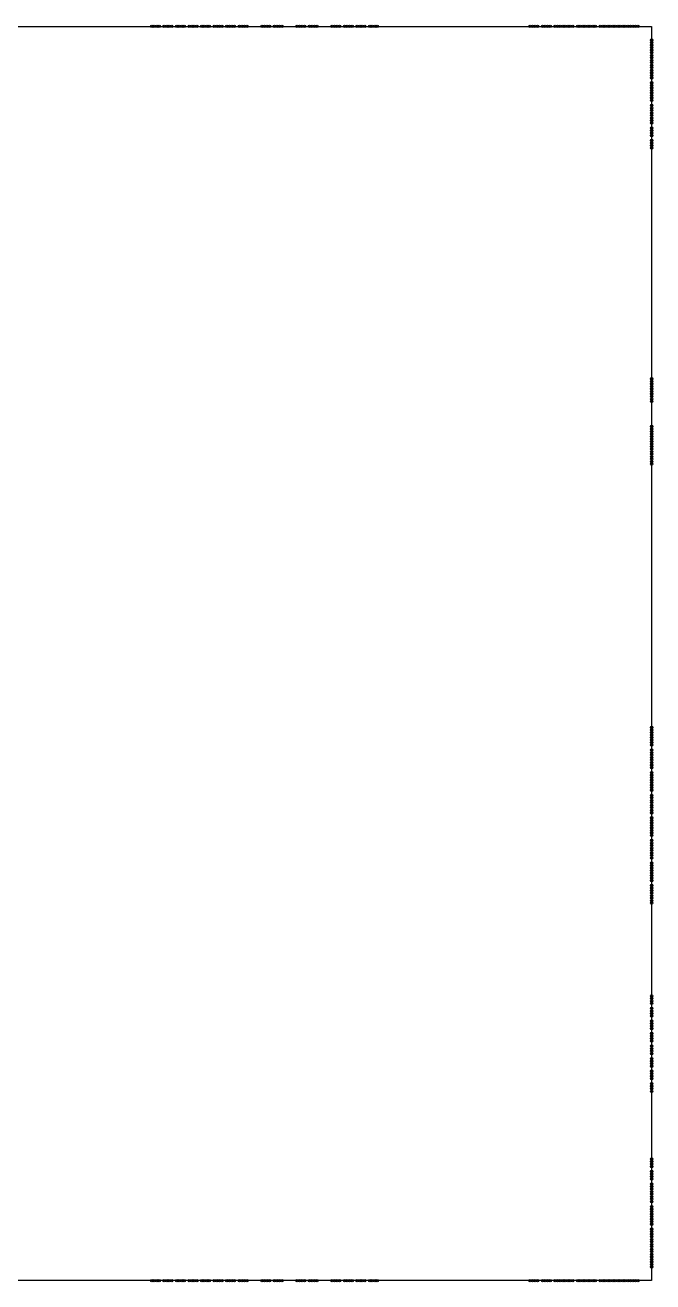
# Model space of a CAD drawing. Header units: metres. Extents: x -2 to 2002, y -2 to 2002.
# Drawn here: x 1000 to 2002, y -2 to 2002 of the extents above; entities that cross this region are included whole.
import ezdxf

# ---------------------------------------------------------------- set-up
doc = ezdxf.new("R2010")
doc.units = ezdxf.units.M

# ---------------------------------------------------------------- blocks, each defined once
blk = doc.blocks.new('EE1_BEG_00')
blk.add_circle((0, 0), 2)
blk = doc.blocks.new('EE1_BEG_01')
blk.add_circle((0, 0), 2)
blk = doc.blocks.new('EE1_BEG_02')
blk.add_circle((0, 0), 2)
blk = doc.blocks.new('EE1_BEG_03')
blk.add_circle((0, 0), 2)
blk = doc.blocks.new('EE1_BEG_04')
blk.add_circle((0, 0), 2)
blk = doc.blocks.new('EE1_BEG_05')
blk.add_circle((0, 0), 2)
blk = doc.blocks.new('EE1_BEG_06')
blk.add_circle((0, 0), 2)
blk = doc.blocks.new('EE1_BEG_07')
blk.add_circle((0, 0), 2)
blk = doc.blocks.new('EE1_BEG_08')
blk.add_circle((0, 0), 2)
blk = doc.blocks.new('EE1_BEG_09')
blk.add_circle((0, 0), 2)
blk = doc.blocks.new('EE1_BEG_10')
blk.add_circle((0, 0), 2)
blk = doc.blocks.new('EE1_BEG_11')
blk.add_circle((0, 0), 2)
blk = doc.blocks.new('EE1_BEG_12')
blk.add_circle((0, 0), 2)
blk = doc.blocks.new('EE1_BEG_13')
blk.add_circle((0, 0), 2)
blk = doc.blocks.new('EE1_BEG_14')
blk.add_circle((0, 0), 2)
blk = doc.blocks.new('EE1_BEG_15')
blk.add_circle((0, 0), 2)
blk = doc.blocks.new('EE2_BEG_00')
blk.add_circle((0, 0), 2)
blk = doc.blocks.new('EE2_BEG_01')
blk.add_circle((0, 0), 2)
blk = doc.blocks.new('EE2_BEG_02')
blk.add_circle((0, 0), 2)
blk = doc.blocks.new('EE2_BEG_03')
blk.add_circle((0, 0), 2)
blk = doc.blocks.new('EE2_BEG_04')
blk.add_circle((0, 0), 2)
blk = doc.blocks.new('EE2_BEG_05')
blk.add_circle((0, 0), 2)
blk = doc.blocks.new('EE2_BEG_06')
blk.add_circle((0, 0), 2)
blk = doc.blocks.new('EE2_BEG_07')
blk.add_circle((0, 0), 2)
blk = doc.blocks.new('EE4_BEG_00')
blk.add_circle((0, 0), 2)
blk = doc.blocks.new('EE4_BEG_01')
blk.add_circle((0, 0), 2)
blk = doc.blocks.new('EE4_BEG_02')
blk.add_circle((0, 0), 2)
blk = doc.blocks.new('EE4_BEG_03')
blk.add_circle((0, 0), 2)
blk = doc.blocks.new('EE4_BEG_04')
blk.add_circle((0, 0), 2)
blk = doc.blocks.new('EE4_BEG_05')
blk.add_circle((0, 0), 2)
blk = doc.blocks.new('EE4_BEG_06')
blk.add_circle((0, 0), 2)
blk = doc.blocks.new('EE4_BEG_07')
blk.add_circle((0, 0), 2)
blk = doc.blocks.new('EE6_BEG_00')
blk.add_circle((0, 0), 2)
blk = doc.blocks.new('EE6_BEG_01')
blk.add_circle((0, 0), 2)
blk = doc.blocks.new('EE6_BEG_02')
blk.add_circle((0, 0), 2)
blk = doc.blocks.new('EE6_BEG_03')
blk.add_circle((0, 0), 2)
blk = doc.blocks.new('EE12_BEG_04')
blk.add_circle((0, 0), 2)
blk = doc.blocks.new('EE12_BEG_05')
blk.add_circle((0, 0), 2)
blk = doc.blocks.new('EE12_BEG_06')
blk.add_circle((0, 0), 2)
blk = doc.blocks.new('EE12_BEG_07')
blk.add_circle((0, 0), 2)
blk = doc.blocks.new('WW1_END_00')
blk.add_circle((0, 0), 2)
blk = doc.blocks.new('WW1_END_01')
blk.add_circle((0, 0), 2)
blk = doc.blocks.new('WW1_END_02')
blk.add_circle((0, 0), 2)
blk = doc.blocks.new('WW1_END_03')
blk.add_circle((0, 0), 2)
blk = doc.blocks.new('WW1_END_04')
blk.add_circle((0, 0), 2)
blk = doc.blocks.new('WW1_END_05')
blk.add_circle((0, 0), 2)
blk = doc.blocks.new('WW1_END_06')
blk.add_circle((0, 0), 2)
blk = doc.blocks.new('WW1_END_07')
blk.add_circle((0, 0), 2)
blk = doc.blocks.new('WW1_END_08')
blk.add_circle((0, 0), 2)
blk = doc.blocks.new('WW1_END_09')
blk.add_circle((0, 0), 2)
blk = doc.blocks.new('WW1_END_10')
blk.add_circle((0, 0), 2)
blk = doc.blocks.new('WW1_END_11')
blk.add_circle((0, 0), 2)
blk = doc.blocks.new('WW1_END_12')
blk.add_circle((0, 0), 2)
blk = doc.blocks.new('WW1_END_13')
blk.add_circle((0, 0), 2)
blk = doc.blocks.new('WW1_END_14')
blk.add_circle((0, 0), 2)
blk = doc.blocks.new('WW1_END_15')
blk.add_circle((0, 0), 2)
blk = doc.blocks.new('WW2_END_00')
blk.add_circle((0, 0), 2)
blk = doc.blocks.new('WW2_END_01')
blk.add_circle((0, 0), 2)
blk = doc.blocks.new('WW2_END_02')
blk.add_circle((0, 0), 2)
blk = doc.blocks.new('WW2_END_03')
blk.add_circle((0, 0), 2)
blk = doc.blocks.new('WW2_END_04')
blk.add_circle((0, 0), 2)
blk = doc.blocks.new('WW2_END_05')
blk.add_circle((0, 0), 2)
blk = doc.blocks.new('WW2_END_06')
blk.add_circle((0, 0), 2)
blk = doc.blocks.new('WW2_END_07')
blk.add_circle((0, 0), 2)
blk = doc.blocks.new('WW4_END_00')
blk.add_circle((0, 0), 2)
blk = doc.blocks.new('WW4_END_01')
blk.add_circle((0, 0), 2)
blk = doc.blocks.new('WW4_END_02')
blk.add_circle((0, 0), 2)
blk = doc.blocks.new('WW4_END_03')
blk.add_circle((0, 0), 2)
blk = doc.blocks.new('WW4_END_04')
blk.add_circle((0, 0), 2)
blk = doc.blocks.new('WW4_END_05')
blk.add_circle((0, 0), 2)
blk = doc.blocks.new('WW4_END_06')
blk.add_circle((0, 0), 2)
blk = doc.blocks.new('WW4_END_07')
blk.add_circle((0, 0), 2)
blk = doc.blocks.new('WW6_END_00')
blk.add_circle((0, 0), 2)
blk = doc.blocks.new('WW6_END_01')
blk.add_circle((0, 0), 2)
blk = doc.blocks.new('WW6_END_02')
blk.add_circle((0, 0), 2)
blk = doc.blocks.new('WW6_END_03')
blk.add_circle((0, 0), 2)
blk = doc.blocks.new('WW12_END_04')
blk.add_circle((0, 0), 2)
blk = doc.blocks.new('WW12_END_05')
blk.add_circle((0, 0), 2)
blk = doc.blocks.new('WW12_END_06')
blk.add_circle((0, 0), 2)
blk = doc.blocks.new('WW12_END_07')
blk.add_circle((0, 0), 2)
blk = doc.blocks.new('SS1_BEG_00')
blk.add_circle((0, 0), 2)
blk = doc.blocks.new('SS1_BEG_01')
blk.add_circle((0, 0), 2)
blk = doc.blocks.new('SS1_BEG_02')
blk.add_circle((0, 0), 2)
blk = doc.blocks.new('SS1_BEG_03')
blk.add_circle((0, 0), 2)
blk = doc.blocks.new('SS1_BEG_04')
blk.add_circle((0, 0), 2)
blk = doc.blocks.new('SS1_BEG_05')
blk.add_circle((0, 0), 2)
blk = doc.blocks.new('SS1_BEG_06')
blk.add_circle((0, 0), 2)
blk = doc.blocks.new('SS1_BEG_07')
blk.add_circle((0, 0), 2)
blk = doc.blocks.new('SS1_BEG_08')
blk.add_circle((0, 0), 2)
blk = doc.blocks.new('SS1_BEG_09')
blk.add_circle((0, 0), 2)
blk = doc.blocks.new('SS1_BEG_10')
blk.add_circle((0, 0), 2)
blk = doc.blocks.new('SS1_BEG_11')
blk.add_circle((0, 0), 2)
blk = doc.blocks.new('SS1_BEG_12')
blk.add_circle((0, 0), 2)
blk = doc.blocks.new('SS1_BEG_13')
blk.add_circle((0, 0), 2)
blk = doc.blocks.new('SS1_BEG_14')
blk.add_circle((0, 0), 2)
blk = doc.blocks.new('SS1_BEG_15')
blk.add_circle((0, 0), 2)
blk = doc.blocks.new('SS2_BEG_00')
blk.add_circle((0, 0), 2)
blk = doc.blocks.new('SS2_BEG_01')
blk.add_circle((0, 0), 2)
blk = doc.blocks.new('SS2_BEG_02')
blk.add_circle((0, 0), 2)
blk = doc.blocks.new('SS2_BEG_03')
blk.add_circle((0, 0), 2)
blk = doc.blocks.new('SS2_BEG_04')
blk.add_circle((0, 0), 2)
blk = doc.blocks.new('SS2_BEG_05')
blk.add_circle((0, 0), 2)
blk = doc.blocks.new('SS2_BEG_06')
blk.add_circle((0, 0), 2)
blk = doc.blocks.new('SS2_BEG_07')
blk.add_circle((0, 0), 2)
blk = doc.blocks.new('SS4_BEG_00')
blk.add_circle((0, 0), 2)
blk = doc.blocks.new('SS4_BEG_01')
blk.add_circle((0, 0), 2)
blk = doc.blocks.new('SS4_BEG_02')
blk.add_circle((0, 0), 2)
blk = doc.blocks.new('SS4_BEG_03')
blk.add_circle((0, 0), 2)
blk = doc.blocks.new('SS4_BEG_04')
blk.add_circle((0, 0), 2)
blk = doc.blocks.new('SS4_BEG_05')
blk.add_circle((0, 0), 2)
blk = doc.blocks.new('SS4_BEG_06')
blk.add_circle((0, 0), 2)
blk = doc.blocks.new('SS4_BEG_07')
blk.add_circle((0, 0), 2)
blk = doc.blocks.new('SS6_BEG_00')
blk.add_circle((0, 0), 2)
blk = doc.blocks.new('SS6_BEG_01')
blk.add_circle((0, 0), 2)
blk = doc.blocks.new('SS6_BEG_02')
blk.add_circle((0, 0), 2)
blk = doc.blocks.new('SS6_BEG_03')
blk.add_circle((0, 0), 2)
blk = doc.blocks.new('SS12_BEG_04')
blk.add_circle((0, 0), 2)
blk = doc.blocks.new('SS12_BEG_05')
blk.add_circle((0, 0), 2)
blk = doc.blocks.new('SS12_BEG_06')
blk.add_circle((0, 0), 2)
blk = doc.blocks.new('SS12_BEG_07')
blk.add_circle((0, 0), 2)
blk = doc.blocks.new('SS1_END_00')
blk.add_circle((0, 0), 2)
blk = doc.blocks.new('SS1_END_01')
blk.add_circle((0, 0), 2)
blk = doc.blocks.new('SS1_END_02')
blk.add_circle((0, 0), 2)
blk = doc.blocks.new('SS1_END_03')
blk.add_circle((0, 0), 2)
blk = doc.blocks.new('SS1_END_04')
blk.add_circle((0, 0), 2)
blk = doc.blocks.new('SS1_END_05')
blk.add_circle((0, 0), 2)
blk = doc.blocks.new('SS1_END_06')
blk.add_circle((0, 0), 2)
blk = doc.blocks.new('SS1_END_07')
blk.add_circle((0, 0), 2)
blk = doc.blocks.new('SS1_END_08')
blk.add_circle((0, 0), 2)
blk = doc.blocks.new('SS1_END_09')
blk.add_circle((0, 0), 2)
blk = doc.blocks.new('SS1_END_10')
blk.add_circle((0, 0), 2)
blk = doc.blocks.new('SS1_END_11')
blk.add_circle((0, 0), 2)
blk = doc.blocks.new('SS1_END_12')
blk.add_circle((0, 0), 2)
blk = doc.blocks.new('SS1_END_13')
blk.add_circle((0, 0), 2)
blk = doc.blocks.new('SS1_END_14')
blk.add_circle((0, 0), 2)
blk = doc.blocks.new('SS1_END_15')
blk.add_circle((0, 0), 2)
blk = doc.blocks.new('SS2_END_00')
blk.add_circle((0, 0), 2)
blk = doc.blocks.new('SS2_END_01')
blk.add_circle((0, 0), 2)
blk = doc.blocks.new('SS2_END_02')
blk.add_circle((0, 0), 2)
blk = doc.blocks.new('SS2_END_03')
blk.add_circle((0, 0), 2)
blk = doc.blocks.new('SS2_END_04')
blk.add_circle((0, 0), 2)
blk = doc.blocks.new('SS2_END_05')
blk.add_circle((0, 0), 2)
blk = doc.blocks.new('SS2_END_06')
blk.add_circle((0, 0), 2)
blk = doc.blocks.new('SS2_END_07')
blk.add_circle((0, 0), 2)
blk = doc.blocks.new('SS4_END_00')
blk.add_circle((0, 0), 2)
blk = doc.blocks.new('SS4_END_01')
blk.add_circle((0, 0), 2)
blk = doc.blocks.new('SS4_END_02')
blk.add_circle((0, 0), 2)
blk = doc.blocks.new('SS4_END_03')
blk.add_circle((0, 0), 2)
blk = doc.blocks.new('SS4_END_04')
blk.add_circle((0, 0), 2)
blk = doc.blocks.new('SS4_END_05')
blk.add_circle((0, 0), 2)
blk = doc.blocks.new('SS4_END_06')
blk.add_circle((0, 0), 2)
blk = doc.blocks.new('SS4_END_07')
blk.add_circle((0, 0), 2)
blk = doc.blocks.new('SS6_END_00')
blk.add_circle((0, 0), 2)
blk = doc.blocks.new('SS6_END_01')
blk.add_circle((0, 0), 2)
blk = doc.blocks.new('SS6_END_02')
blk.add_circle((0, 0), 2)
blk = doc.blocks.new('SS6_END_03')
blk.add_circle((0, 0), 2)
blk = doc.blocks.new('SS12_END_04')
blk.add_circle((0, 0), 2)
blk = doc.blocks.new('SS12_END_05')
blk.add_circle((0, 0), 2)
blk = doc.blocks.new('SS12_END_06')
blk.add_circle((0, 0), 2)
blk = doc.blocks.new('SS12_END_07')
blk.add_circle((0, 0), 2)
blk = doc.blocks.new('PRE_INP_FIN_00')
blk.add_circle((0, 0), 2)
blk = doc.blocks.new('PRE_INP_FIN_01')
blk.add_circle((0, 0), 2)
blk = doc.blocks.new('PRE_INP_FIN_02')
blk.add_circle((0, 0), 2)
blk = doc.blocks.new('PRE_INP_FIN_03')
blk.add_circle((0, 0), 2)
blk = doc.blocks.new('POST_INP_FIN_12')
blk.add_circle((0, 0), 2)
blk = doc.blocks.new('POST_INP_FIN_13')
blk.add_circle((0, 0), 2)
blk = doc.blocks.new('POST_INP_FIN_14')
blk.add_circle((0, 0), 2)
blk = doc.blocks.new('POST_INP_FIN_15')
blk.add_circle((0, 0), 2)
blk = doc.blocks.new('PRE_INP_FIN_16')
blk.add_circle((0, 0), 2)
blk = doc.blocks.new('PRE_INP_FIN_17')
blk.add_circle((0, 0), 2)
blk = doc.blocks.new('PRE_INP_FIN_18')
blk.add_circle((0, 0), 2)
blk = doc.blocks.new('PRE_INP_FIN_19')
blk.add_circle((0, 0), 2)
blk = doc.blocks.new('POST_INP_FIN_28')
blk.add_circle((0, 0), 2)
blk = doc.blocks.new('POST_INP_FIN_29')
blk.add_circle((0, 0), 2)
blk = doc.blocks.new('POST_INP_FIN_30')
blk.add_circle((0, 0), 2)
blk = doc.blocks.new('POST_INP_FIN_31')
blk.add_circle((0, 0), 2)
blk = doc.blocks.new('PRE_INP_FIN_32')
blk.add_circle((0, 0), 2)
blk = doc.blocks.new('PRE_INP_FIN_33')
blk.add_circle((0, 0), 2)
blk = doc.blocks.new('PRE_INP_FIN_34')
blk.add_circle((0, 0), 2)
blk = doc.blocks.new('PRE_INP_FIN_35')
blk.add_circle((0, 0), 2)
blk = doc.blocks.new('POST_INP_FIN_44')
blk.add_circle((0, 0), 2)
blk = doc.blocks.new('POST_INP_FIN_45')
blk.add_circle((0, 0), 2)
blk = doc.blocks.new('POST_INP_FIN_46')
blk.add_circle((0, 0), 2)
blk = doc.blocks.new('POST_INP_FIN_47')
blk.add_circle((0, 0), 2)
blk = doc.blocks.new('PRE_INP_FIN_48')
blk.add_circle((0, 0), 2)
blk = doc.blocks.new('PRE_INP_FIN_49')
blk.add_circle((0, 0), 2)
blk = doc.blocks.new('PRE_INP_FIN_50')
blk.add_circle((0, 0), 2)
blk = doc.blocks.new('PRE_INP_FIN_51')
blk.add_circle((0, 0), 2)
blk = doc.blocks.new('POST_INP_FIN_60')
blk.add_circle((0, 0), 2)
blk = doc.blocks.new('POST_INP_FIN_61')
blk.add_circle((0, 0), 2)
blk = doc.blocks.new('POST_INP_FIN_62')
blk.add_circle((0, 0), 2)
blk = doc.blocks.new('POST_INP_FIN_63')
blk.add_circle((0, 0), 2)
blk = doc.blocks.new('PRE_SWH_LONG_00')
blk.add_circle((0, 0), 2)
blk = doc.blocks.new('PRE_SWH_LONG_01')
blk.add_circle((0, 0), 2)
blk = doc.blocks.new('PRE_SWH_LONG_02')
blk.add_circle((0, 0), 2)
blk = doc.blocks.new('PRE_SWH_LONG_03')
blk.add_circle((0, 0), 2)
blk = doc.blocks.new('POST_SWH_LONG_28')
blk.add_circle((0, 0), 2)
blk = doc.blocks.new('POST_SWH_LONG_29')
blk.add_circle((0, 0), 2)
blk = doc.blocks.new('POST_SWH_LONG_30')
blk.add_circle((0, 0), 2)
blk = doc.blocks.new('POST_SWH_LONG_31')
blk.add_circle((0, 0), 2)
blk = doc.blocks.new('PRE_SWH_MID_00')
blk.add_circle((0, 0), 2)
blk = doc.blocks.new('PRE_SWH_MID_01')
blk.add_circle((0, 0), 2)
blk = doc.blocks.new('PRE_SWH_MID_02')
blk.add_circle((0, 0), 2)
blk = doc.blocks.new('PRE_SWH_MID_03')
blk.add_circle((0, 0), 2)
blk = doc.blocks.new('POST_SWH_MID_28')
blk.add_circle((0, 0), 2)
blk = doc.blocks.new('POST_SWH_MID_29')
blk.add_circle((0, 0), 2)
blk = doc.blocks.new('POST_SWH_MID_30')
blk.add_circle((0, 0), 2)
blk = doc.blocks.new('POST_SWH_MID_31')
blk.add_circle((0, 0), 2)
blk = doc.blocks.new('PRE_SWH_SHORT_00')
blk.add_circle((0, 0), 2)
blk = doc.blocks.new('PRE_SWH_SHORT_01')
blk.add_circle((0, 0), 2)
blk = doc.blocks.new('PRE_SWH_SHORT_02')
blk.add_circle((0, 0), 2)
blk = doc.blocks.new('PRE_SWH_SHORT_03')
blk.add_circle((0, 0), 2)
blk = doc.blocks.new('POST_SWH_SHORT_28')
blk.add_circle((0, 0), 2)
blk = doc.blocks.new('POST_SWH_SHORT_29')
blk.add_circle((0, 0), 2)
blk = doc.blocks.new('POST_SWH_SHORT_30')
blk.add_circle((0, 0), 2)
blk = doc.blocks.new('POST_SWH_SHORT_31')
blk.add_circle((0, 0), 2)
blk = doc.blocks.new('PRE_SWH_SHORT_32')
blk.add_circle((0, 0), 2)
blk = doc.blocks.new('PRE_SWH_SHORT_33')
blk.add_circle((0, 0), 2)
blk = doc.blocks.new('PRE_SWH_SHORT_34')
blk.add_circle((0, 0), 2)
blk = doc.blocks.new('PRE_SWH_SHORT_35')
blk.add_circle((0, 0), 2)
blk = doc.blocks.new('POST_SWH_SHORT_60')
blk.add_circle((0, 0), 2)
blk = doc.blocks.new('POST_SWH_SHORT_61')
blk.add_circle((0, 0), 2)
blk = doc.blocks.new('POST_SWH_SHORT_62')
blk.add_circle((0, 0), 2)
blk = doc.blocks.new('POST_SWH_SHORT_63')
blk.add_circle((0, 0), 2)
blk = doc.blocks.new('POST_INP_FIN_00')
blk.add_circle((0, 0), 2)
blk = doc.blocks.new('POST_INP_FIN_01')
blk.add_circle((0, 0), 2)
blk = doc.blocks.new('POST_INP_FIN_02')
blk.add_circle((0, 0), 2)
blk = doc.blocks.new('POST_INP_FIN_03')
blk.add_circle((0, 0), 2)
blk = doc.blocks.new('PRE_INP_FIN_12')
blk.add_circle((0, 0), 2)
blk = doc.blocks.new('PRE_INP_FIN_13')
blk.add_circle((0, 0), 2)
blk = doc.blocks.new('PRE_INP_FIN_14')
blk.add_circle((0, 0), 2)
blk = doc.blocks.new('PRE_INP_FIN_15')
blk.add_circle((0, 0), 2)
blk = doc.blocks.new('POST_INP_FIN_16')
blk.add_circle((0, 0), 2)
blk = doc.blocks.new('POST_INP_FIN_17')
blk.add_circle((0, 0), 2)
blk = doc.blocks.new('POST_INP_FIN_18')
blk.add_circle((0, 0), 2)
blk = doc.blocks.new('POST_INP_FIN_19')
blk.add_circle((0, 0), 2)
blk = doc.blocks.new('PRE_INP_FIN_28')
blk.add_circle((0, 0), 2)
blk = doc.blocks.new('PRE_INP_FIN_29')
blk.add_circle((0, 0), 2)
blk = doc.blocks.new('PRE_INP_FIN_30')
blk.add_circle((0, 0), 2)
blk = doc.blocks.new('PRE_INP_FIN_31')
blk.add_circle((0, 0), 2)
blk = doc.blocks.new('POST_INP_FIN_32')
blk.add_circle((0, 0), 2)
blk = doc.blocks.new('POST_INP_FIN_33')
blk.add_circle((0, 0), 2)
blk = doc.blocks.new('POST_INP_FIN_34')
blk.add_circle((0, 0), 2)
blk = doc.blocks.new('POST_INP_FIN_35')
blk.add_circle((0, 0), 2)
blk = doc.blocks.new('PRE_INP_FIN_44')
blk.add_circle((0, 0), 2)
blk = doc.blocks.new('PRE_INP_FIN_45')
blk.add_circle((0, 0), 2)
blk = doc.blocks.new('PRE_INP_FIN_46')
blk.add_circle((0, 0), 2)
blk = doc.blocks.new('PRE_INP_FIN_47')
blk.add_circle((0, 0), 2)
blk = doc.blocks.new('POST_INP_FIN_48')
blk.add_circle((0, 0), 2)
blk = doc.blocks.new('POST_INP_FIN_49')
blk.add_circle((0, 0), 2)
blk = doc.blocks.new('POST_INP_FIN_50')
blk.add_circle((0, 0), 2)
blk = doc.blocks.new('POST_INP_FIN_51')
blk.add_circle((0, 0), 2)
blk = doc.blocks.new('PRE_INP_FIN_60')
blk.add_circle((0, 0), 2)
blk = doc.blocks.new('PRE_INP_FIN_61')
blk.add_circle((0, 0), 2)
blk = doc.blocks.new('PRE_INP_FIN_62')
blk.add_circle((0, 0), 2)
blk = doc.blocks.new('PRE_INP_FIN_63')
blk.add_circle((0, 0), 2)
blk = doc.blocks.new('POST_SWH_LONG_00')
blk.add_circle((0, 0), 2)
blk = doc.blocks.new('POST_SWH_LONG_01')
blk.add_circle((0, 0), 2)
blk = doc.blocks.new('POST_SWH_LONG_02')
blk.add_circle((0, 0), 2)
blk = doc.blocks.new('POST_SWH_LONG_03')
blk.add_circle((0, 0), 2)
blk = doc.blocks.new('PRE_SWH_LONG_28')
blk.add_circle((0, 0), 2)
blk = doc.blocks.new('PRE_SWH_LONG_29')
blk.add_circle((0, 0), 2)
blk = doc.blocks.new('PRE_SWH_LONG_30')
blk.add_circle((0, 0), 2)
blk = doc.blocks.new('PRE_SWH_LONG_31')
blk.add_circle((0, 0), 2)
blk = doc.blocks.new('POST_SWH_MID_00')
blk.add_circle((0, 0), 2)
blk = doc.blocks.new('POST_SWH_MID_01')
blk.add_circle((0, 0), 2)
blk = doc.blocks.new('POST_SWH_MID_02')
blk.add_circle((0, 0), 2)
blk = doc.blocks.new('POST_SWH_MID_03')
blk.add_circle((0, 0), 2)
blk = doc.blocks.new('PRE_SWH_MID_28')
blk.add_circle((0, 0), 2)
blk = doc.blocks.new('PRE_SWH_MID_29')
blk.add_circle((0, 0), 2)
blk = doc.blocks.new('PRE_SWH_MID_30')
blk.add_circle((0, 0), 2)
blk = doc.blocks.new('PRE_SWH_MID_31')
blk.add_circle((0, 0), 2)
blk = doc.blocks.new('POST_SWH_SHORT_00')
blk.add_circle((0, 0), 2)
blk = doc.blocks.new('POST_SWH_SHORT_01')
blk.add_circle((0, 0), 2)
blk = doc.blocks.new('POST_SWH_SHORT_02')
blk.add_circle((0, 0), 2)
blk = doc.blocks.new('POST_SWH_SHORT_03')
blk.add_circle((0, 0), 2)
blk = doc.blocks.new('PRE_SWH_SHORT_28')
blk.add_circle((0, 0), 2)
blk = doc.blocks.new('PRE_SWH_SHORT_29')
blk.add_circle((0, 0), 2)
blk = doc.blocks.new('PRE_SWH_SHORT_30')
blk.add_circle((0, 0), 2)
blk = doc.blocks.new('PRE_SWH_SHORT_31')
blk.add_circle((0, 0), 2)
blk = doc.blocks.new('POST_SWH_SHORT_32')
blk.add_circle((0, 0), 2)
blk = doc.blocks.new('POST_SWH_SHORT_33')
blk.add_circle((0, 0), 2)
blk = doc.blocks.new('POST_SWH_SHORT_34')
blk.add_circle((0, 0), 2)
blk = doc.blocks.new('POST_SWH_SHORT_35')
blk.add_circle((0, 0), 2)
blk = doc.blocks.new('PRE_SWH_SHORT_60')
blk.add_circle((0, 0), 2)
blk = doc.blocks.new('PRE_SWH_SHORT_61')
blk.add_circle((0, 0), 2)
blk = doc.blocks.new('PRE_SWH_SHORT_62')
blk.add_circle((0, 0), 2)
blk = doc.blocks.new('PRE_SWH_SHORT_63')
blk.add_circle((0, 0), 2)
blk = doc.blocks.new('OA_0')
blk.add_circle((0, 0), 2)
blk = doc.blocks.new('OA_1')
blk.add_circle((0, 0), 2)
blk = doc.blocks.new('OA_2')
blk.add_circle((0, 0), 2)
blk = doc.blocks.new('OA_3')
blk.add_circle((0, 0), 2)
blk = doc.blocks.new('OB_0')
blk.add_circle((0, 0), 2)
blk = doc.blocks.new('OB_1')
blk.add_circle((0, 0), 2)
blk = doc.blocks.new('OB_2')
blk.add_circle((0, 0), 2)
blk = doc.blocks.new('OB_3')
blk.add_circle((0, 0), 2)
blk = doc.blocks.new('OC_0')
blk.add_circle((0, 0), 2)
blk = doc.blocks.new('OC_1')
blk.add_circle((0, 0), 2)
blk = doc.blocks.new('OC_2')
blk.add_circle((0, 0), 2)
blk = doc.blocks.new('OC_3')
blk.add_circle((0, 0), 2)
blk = doc.blocks.new('OD_0')
blk.add_circle((0, 0), 2)
blk = doc.blocks.new('OD_1')
blk.add_circle((0, 0), 2)
blk = doc.blocks.new('OD_2')
blk.add_circle((0, 0), 2)
blk = doc.blocks.new('OD_3')
blk.add_circle((0, 0), 2)
blk = doc.blocks.new('OE_0')
blk.add_circle((0, 0), 2)
blk = doc.blocks.new('OE_1')
blk.add_circle((0, 0), 2)
blk = doc.blocks.new('OE_2')
blk.add_circle((0, 0), 2)
blk = doc.blocks.new('OE_3')
blk.add_circle((0, 0), 2)
blk = doc.blocks.new('OF_0')
blk.add_circle((0, 0), 2)
blk = doc.blocks.new('OF_1')
blk.add_circle((0, 0), 2)
blk = doc.blocks.new('OF_2')
blk.add_circle((0, 0), 2)
blk = doc.blocks.new('OF_3')
blk.add_circle((0, 0), 2)
blk = doc.blocks.new('OG_0')
blk.add_circle((0, 0), 2)
blk = doc.blocks.new('OG_1')
blk.add_circle((0, 0), 2)
blk = doc.blocks.new('OG_2')
blk.add_circle((0, 0), 2)
blk = doc.blocks.new('OG_3')
blk.add_circle((0, 0), 2)
blk = doc.blocks.new('OH_0')
blk.add_circle((0, 0), 2)
blk = doc.blocks.new('OH_1')
blk.add_circle((0, 0), 2)
blk = doc.blocks.new('OH_2')
blk.add_circle((0, 0), 2)
blk = doc.blocks.new('OH_3')
blk.add_circle((0, 0), 2)
blk = doc.blocks.new('FIN_A0')
blk.add_circle((0, 0), 2)
blk = doc.blocks.new('FIN_A1')
blk.add_circle((0, 0), 2)
blk = doc.blocks.new('FIN_A2')
blk.add_circle((0, 0), 2)
blk = doc.blocks.new('FIN_A3')
blk.add_circle((0, 0), 2)
blk = doc.blocks.new('FIN_A4')
blk.add_circle((0, 0), 2)
blk = doc.blocks.new('FIN_A5')
blk.add_circle((0, 0), 2)
blk = doc.blocks.new('FIN_A6')
blk.add_circle((0, 0), 2)
blk = doc.blocks.new('FIN_A7')
blk.add_circle((0, 0), 2)
blk = doc.blocks.new('FIN_B0')
blk.add_circle((0, 0), 2)
blk = doc.blocks.new('FIN_B1')
blk.add_circle((0, 0), 2)
blk = doc.blocks.new('FIN_B2')
blk.add_circle((0, 0), 2)
blk = doc.blocks.new('FIN_B3')
blk.add_circle((0, 0), 2)
blk = doc.blocks.new('FIN_B4')
blk.add_circle((0, 0), 2)
blk = doc.blocks.new('FIN_B5')
blk.add_circle((0, 0), 2)
blk = doc.blocks.new('FIN_B6')
blk.add_circle((0, 0), 2)
blk = doc.blocks.new('FIN_B7')
blk.add_circle((0, 0), 2)
blk = doc.blocks.new('FIN_C0')
blk.add_circle((0, 0), 2)
blk = doc.blocks.new('FIN_C1')
blk.add_circle((0, 0), 2)
blk = doc.blocks.new('FIN_C2')
blk.add_circle((0, 0), 2)
blk = doc.blocks.new('FIN_C3')
blk.add_circle((0, 0), 2)
blk = doc.blocks.new('FIN_C4')
blk.add_circle((0, 0), 2)
blk = doc.blocks.new('FIN_C5')
blk.add_circle((0, 0), 2)
blk = doc.blocks.new('FIN_C6')
blk.add_circle((0, 0), 2)
blk = doc.blocks.new('FIN_C7')
blk.add_circle((0, 0), 2)
blk = doc.blocks.new('FIN_D0')
blk.add_circle((0, 0), 2)
blk = doc.blocks.new('FIN_D1')
blk.add_circle((0, 0), 2)
blk = doc.blocks.new('FIN_D2')
blk.add_circle((0, 0), 2)
blk = doc.blocks.new('FIN_D3')
blk.add_circle((0, 0), 2)
blk = doc.blocks.new('FIN_D4')
blk.add_circle((0, 0), 2)
blk = doc.blocks.new('FIN_D5')
blk.add_circle((0, 0), 2)
blk = doc.blocks.new('FIN_D6')
blk.add_circle((0, 0), 2)
blk = doc.blocks.new('FIN_D7')
blk.add_circle((0, 0), 2)
blk = doc.blocks.new('FIN_E0')
blk.add_circle((0, 0), 2)
blk = doc.blocks.new('FIN_E1')
blk.add_circle((0, 0), 2)
blk = doc.blocks.new('FIN_E2')
blk.add_circle((0, 0), 2)
blk = doc.blocks.new('FIN_E3')
blk.add_circle((0, 0), 2)
blk = doc.blocks.new('FIN_E4')
blk.add_circle((0, 0), 2)
blk = doc.blocks.new('FIN_E5')
blk.add_circle((0, 0), 2)
blk = doc.blocks.new('FIN_E6')
blk.add_circle((0, 0), 2)
blk = doc.blocks.new('FIN_E7')
blk.add_circle((0, 0), 2)
blk = doc.blocks.new('FIN_F0')
blk.add_circle((0, 0), 2)
blk = doc.blocks.new('FIN_F1')
blk.add_circle((0, 0), 2)
blk = doc.blocks.new('FIN_F2')
blk.add_circle((0, 0), 2)
blk = doc.blocks.new('FIN_F3')
blk.add_circle((0, 0), 2)
blk = doc.blocks.new('FIN_F4')
blk.add_circle((0, 0), 2)
blk = doc.blocks.new('FIN_F5')
blk.add_circle((0, 0), 2)
blk = doc.blocks.new('FIN_F6')
blk.add_circle((0, 0), 2)
blk = doc.blocks.new('FIN_F7')
blk.add_circle((0, 0), 2)
blk = doc.blocks.new('FIN_G0')
blk.add_circle((0, 0), 2)
blk = doc.blocks.new('FIN_G1')
blk.add_circle((0, 0), 2)
blk = doc.blocks.new('FIN_G2')
blk.add_circle((0, 0), 2)
blk = doc.blocks.new('FIN_G3')
blk.add_circle((0, 0), 2)
blk = doc.blocks.new('FIN_G4')
blk.add_circle((0, 0), 2)
blk = doc.blocks.new('FIN_G5')
blk.add_circle((0, 0), 2)
blk = doc.blocks.new('FIN_G6')
blk.add_circle((0, 0), 2)
blk = doc.blocks.new('FIN_G7')
blk.add_circle((0, 0), 2)
blk = doc.blocks.new('FIN_H0')
blk.add_circle((0, 0), 2)
blk = doc.blocks.new('FIN_H1')
blk.add_circle((0, 0), 2)
blk = doc.blocks.new('FIN_H2')
blk.add_circle((0, 0), 2)
blk = doc.blocks.new('FIN_H3')
blk.add_circle((0, 0), 2)
blk = doc.blocks.new('FIN_H4')
blk.add_circle((0, 0), 2)
blk = doc.blocks.new('FIN_H5')
blk.add_circle((0, 0), 2)
blk = doc.blocks.new('FIN_H6')
blk.add_circle((0, 0), 2)
blk = doc.blocks.new('FIN_H7')
blk.add_circle((0, 0), 2)
blk = doc.blocks.new('FDBK_0')
blk.add_circle((0, 0), 2)
blk = doc.blocks.new('FDBK_1')
blk.add_circle((0, 0), 2)
blk = doc.blocks.new('FDBK_2')
blk.add_circle((0, 0), 2)
blk = doc.blocks.new('FDBK_3')
blk.add_circle((0, 0), 2)
blk = doc.blocks.new('FDBK_4')
blk.add_circle((0, 0), 2)
blk = doc.blocks.new('FDBK_5')
blk.add_circle((0, 0), 2)
blk = doc.blocks.new('FDBK_6')
blk.add_circle((0, 0), 2)
blk = doc.blocks.new('FDBK_7')
blk.add_circle((0, 0), 2)
blk = doc.blocks.new('FDBK_8')
blk.add_circle((0, 0), 2)
blk = doc.blocks.new('FDBK_9')
blk.add_circle((0, 0), 2)
blk = doc.blocks.new('FDBK_10')
blk.add_circle((0, 0), 2)
blk = doc.blocks.new('FDBK_11')
blk.add_circle((0, 0), 2)
blk = doc.blocks.new('FDBK_12')
blk.add_circle((0, 0), 2)
blk = doc.blocks.new('FDBK_13')
blk.add_circle((0, 0), 2)
blk = doc.blocks.new('FDBK_14')
blk.add_circle((0, 0), 2)
blk = doc.blocks.new('FDBK_15')
blk.add_circle((0, 0), 2)
blk = doc.blocks.new('CTRL_0')
blk.add_circle((0, 0), 2)
blk = doc.blocks.new('CTRL_1')
blk.add_circle((0, 0), 2)
blk = doc.blocks.new('CTRL_2')
blk.add_circle((0, 0), 2)
blk = doc.blocks.new('CTRL_3')
blk.add_circle((0, 0), 2)
blk = doc.blocks.new('CTRL_4')
blk.add_circle((0, 0), 2)
blk = doc.blocks.new('CTRL_5')
blk.add_circle((0, 0), 2)
blk = doc.blocks.new('CTRL_6')
blk.add_circle((0, 0), 2)
blk = doc.blocks.new('CTRL_7')
blk.add_circle((0, 0), 2)
blk = doc.blocks.new('CTRL_8')
blk.add_circle((0, 0), 2)
blk = doc.blocks.new('CTRL_9')
blk.add_circle((0, 0), 2)

msp = doc.modelspace()

# ---------------------------------------------------------------- linework, layer by layer
for p, q in [((0, 2000), (2000, 2000)), ((2000, 2000), (2000, 0)), ((2000, 0), (0, 0))]:
    msp.add_line(p, q)

# ---------------------------------------------------------------- block references
for name, p in [('PRE_INP_FIN_00', (1202, 2000)), ('PRE_INP_FIN_01', (1206, 2000)), ('PRE_INP_FIN_02', (1210, 2000)), ('PRE_INP_FIN_03', (1214, 2000)), ('POST_INP_FIN_12', (1222, 2000)), ('POST_INP_FIN_13', (1226, 2000)), ('POST_INP_FIN_14', (1230, 2000)), ('POST_INP_FIN_15', (1234, 2000)), ('PRE_INP_FIN_16', (1242, 2000)), ('PRE_INP_FIN_17', (1246, 2000)), ('PRE_INP_FIN_18', (1250, 2000)), ('PRE_INP_FIN_19', (1254, 2000)), ('POST_INP_FIN_28', (1262, 2000)), ('POST_INP_FIN_29', (1266, 2000)), ('POST_INP_FIN_30', (1270, 2000)), ('POST_INP_FIN_31', (1274, 2000)), ('PRE_INP_FIN_32', (1282, 2000)), ('PRE_INP_FIN_33', (1286, 2000)), ('PRE_INP_FIN_34', (1290, 2000)), ('PRE_INP_FIN_35', (1294, 2000)), ('POST_INP_FIN_44', (1302, 2000)), ('POST_INP_FIN_45', (1306, 2000)), ('POST_INP_FIN_46', (1310, 2000)), ('POST_INP_FIN_47', (1314, 2000)), ('PRE_INP_FIN_48', (1322, 2000)), ('PRE_INP_FIN_49', (1326, 2000)), ('PRE_INP_FIN_50', (1330, 2000)), ('PRE_INP_FIN_51', (1334, 2000)), ('POST_INP_FIN_60', (1342, 2000)), ('POST_INP_FIN_61', (1346, 2000)), ('POST_INP_FIN_62', (1350, 2000)), ('POST_INP_FIN_63', (1354, 2000)), ('PRE_SWH_LONG_00', (1378, 2000)), ('PRE_SWH_LONG_01', (1382, 2000)), ('PRE_SWH_LONG_02', (1386, 2000)), ('PRE_SWH_LONG_03', (1390, 2000)), ('POST_SWH_LONG_28', (1398, 2000)), ('POST_SWH_LONG_29', (1402, 2000)), ('POST_SWH_LONG_30', (1406, 2000)), ('POST_SWH_LONG_31', (1410, 2000)), ('PRE_SWH_MID_00', (1434, 2000)), ('PRE_SWH_MID_01', (1438, 2000)), ('PRE_SWH_MID_02', (1442, 2000)), ('PRE_SWH_MID_03', (1446, 2000)), ('POST_SWH_MID_28', (1454, 2000)), ('POST_SWH_MID_29', (1458, 2000)), ('POST_SWH_MID_30', (1462, 2000)), ('POST_SWH_MID_31', (1466, 2000)), ('PRE_SWH_SHORT_00', (1490, 2000)), ('PRE_SWH_SHORT_01', (1494, 2000)), ('PRE_SWH_SHORT_02', (1498, 2000)), ('PRE_SWH_SHORT_03', (1502, 2000)), ('POST_SWH_SHORT_28', (1510, 2000)), ('POST_SWH_SHORT_29', (1514, 2000)), ('POST_SWH_SHORT_30', (1518, 2000)), ('POST_SWH_SHORT_31', (1522, 2000)), ('PRE_SWH_SHORT_32', (1530, 2000)), ('PRE_SWH_SHORT_33', (1534, 2000)), ('PRE_SWH_SHORT_34', (1538, 2000)), ('PRE_SWH_SHORT_35', (1542, 2000)), ('POST_SWH_SHORT_60', (1550, 2000)), ('POST_SWH_SHORT_61', (1554, 2000)), ('POST_SWH_SHORT_62', (1558, 2000)), ('POST_SWH_SHORT_63', (1562, 2000)), ('WW12_END_07', (1806, 2000)), ('WW12_END_06', (1810, 2000)), ('WW12_END_05', (1814, 2000)), ('WW12_END_04', (1818, 2000)), ('WW6_END_03', (1826, 2000)), ('WW6_END_02', (1830, 2000)), ('WW6_END_01', (1834, 2000)), ('WW6_END_00', (1838, 2000)), ('WW4_END_07', (1846, 2000)), ('WW4_END_06', (1850, 2000)), ('WW4_END_05', (1854, 2000)), ('WW4_END_04', (1858, 2000)), ('WW4_END_03', (1862, 2000)), ('WW4_END_02', (1866, 2000)), ('WW4_END_01', (1870, 2000)), ('WW4_END_00', (1874, 2000)), ('WW2_END_07', (1882, 2000)), ('WW2_END_06', (1886, 2000)), ('WW2_END_05', (1890, 2000)), ('WW2_END_04', (1894, 2000)), ('WW2_END_03', (1898, 2000)), ('WW2_END_02', (1902, 2000)), ('WW2_END_01', (1906, 2000)), ('WW2_END_00', (1910, 2000)), ('WW1_END_15', (1918, 2000)), ('WW1_END_14', (1922, 2000)), ('WW1_END_13', (1926, 2000)), ('WW1_END_12', (1930, 2000)), ('WW1_END_11', (1934, 2000)), ('WW1_END_10', (1938, 2000)), ('WW1_END_09', (1942, 2000)), ('WW1_END_08', (1946, 2000)), ('WW1_END_07', (1950, 2000)), ('WW1_END_06', (1954, 2000)), ('WW1_END_05', (1958, 2000)), ('WW1_END_04', (1962, 2000)), ('WW1_END_03', (1966, 2000)), ('WW1_END_02', (1970, 2000)), ('WW1_END_01', (1974, 2000)), ('WW1_END_00', (1978, 2000)), ('SS1_END_00', (2000, 1978)), ('SS1_END_01', (2000, 1974)), ('SS1_END_02', (2000, 1970)), ('SS1_END_03', (2000, 1966)), ('SS1_END_04', (2000, 1962)), ('SS1_END_05', (2000, 1958)), ('SS1_END_06', (2000, 1954)), ('SS1_END_07', (2000, 1950)), ('SS1_END_08', (2000, 1946)), ('SS1_END_09', (2000, 1942)), ('SS1_END_10', (2000, 1938)), ('SS1_END_11', (2000, 1934)), ('SS1_END_12', (2000, 1930)), ('SS1_END_13', (2000, 1926)), ('SS1_END_14', (2000, 1922)), ('SS1_END_15', (2000, 1918)), ('SS2_END_00', (2000, 1910)), ('SS2_END_01', (2000, 1906)), ('SS2_END_02', (2000, 1902)), ('SS2_END_03', (2000, 1898)), ('SS2_END_04', (2000, 1894)), ('SS2_END_05', (2000, 1890)), ('SS2_END_06', (2000, 1886)), ('SS2_END_07', (2000, 1882)), ('SS4_END_00', (2000, 1874)), ('SS4_END_01', (2000, 1870)), ('SS4_END_02', (2000, 1866)), ('SS4_END_03', (2000, 1862)), ('SS4_END_04', (2000, 1858)), ('SS4_END_05', (2000, 1854)), ('SS4_END_06', (2000, 1850)), ('SS4_END_07', (2000, 1846)), ('SS6_END_00', (2000, 1838)), ('SS6_END_01', (2000, 1834)), ('SS6_END_02', (2000, 1830)), ('SS6_END_03', (2000, 1826)), ('SS12_END_04', (2000, 1818)), ('SS12_END_05', (2000, 1814)), ('SS12_END_06', (2000, 1810)), ('SS12_END_07', (2000, 1806)), ('CTRL_9', (2000, 1438)), ('CTRL_8', (2000, 1434)), ('CTRL_7', (2000, 1430)), ('CTRL_6', (2000, 1426)), ('CTRL_5', (2000, 1422)), ('CTRL_4', (2000, 1418)), ('CTRL_3', (2000, 1414)), ('CTRL_2', (2000, 1410)), ('CTRL_1', (2000, 1406)), ('CTRL_0', (2000, 1402)), ('FDBK_15', (2000, 1362)), ('FDBK_14', (2000, 1358)), ('FDBK_13', (2000, 1354)), ('FDBK_12', (2000, 1350)), ('FDBK_11', (2000, 1346)), ('FDBK_10', (2000, 1342)), ('FDBK_9', (2000, 1338)), ('FDBK_8', (2000, 1334)), ('FDBK_7', (2000, 1330)), ('FDBK_6', (2000, 1326)), ('FDBK_5', (2000, 1322)), ('FDBK_4', (2000, 1318)), ('FDBK_3', (2000, 1314)), ('FDBK_2', (2000, 1310)), ('FDBK_1', (2000, 1306)), ('FDBK_0', (2000, 1302)), ('FIN_H7', (2000, 882)), ('FIN_H6', (2000, 878)), ('FIN_H5', (2000, 874)), ('FIN_H4', (2000, 870)), ('FIN_H3', (2000, 866)), ('FIN_H2', (2000, 862)), ('FIN_H1', (2000, 858)), ('FIN_H0', (2000, 854)), ('FIN_G7', (2000, 846)), ('FIN_G6', (2000, 842)), ('FIN_G5', (2000, 838)), ('FIN_G4', (2000, 834)), ('FIN_G3', (2000, 830)), ('FIN_G2', (2000, 826)), ('FIN_G1', (2000, 822)), ('FIN_G0', (2000, 818)), ('FIN_F7', (2000, 810)), ('FIN_F6', (2000, 806)), ('FIN_F5', (2000, 802)), ('FIN_F4', (2000, 798)), ('FIN_F3', (2000, 794)), ('FIN_F2', (2000, 790)), ('FIN_F1', (2000, 786)), ('FIN_F0', (2000, 782)), ('FIN_E7', (2000, 774)), ('FIN_E6', (2000, 770)), ('FIN_E5', (2000, 766)), ('FIN_E4', (2000, 762)), ('FIN_E3', (2000, 758)), ('FIN_E2', (2000, 754)), ('FIN_E1', (2000, 750)), ('FIN_E0', (2000, 746)), ('FIN_D7', (2000, 738)), ('FIN_D6', (2000, 734)), ('FIN_D5', (2000, 730)), ('FIN_D4', (2000, 726)), ('FIN_D3', (2000, 722)), ('FIN_D2', (2000, 718)), ('FIN_D1', (2000, 714)), ('FIN_D0', (2000, 710)), ('FIN_C7', (2000, 702)), ('FIN_C6', (2000, 698)), ('FIN_C5', (2000, 694)), ('FIN_C4', (2000, 690)), ('FIN_C3', (2000, 686)), ('FIN_C2', (2000, 682)), ('FIN_C1', (2000, 678)), ('FIN_C0', (2000, 674)), ('FIN_B7', (2000, 666)), ('FIN_B6', (2000, 662)), ('FIN_B5', (2000, 658)), ('FIN_B4', (2000, 654)), ('FIN_B3', (2000, 650)), ('FIN_B2', (2000, 646)), ('FIN_B1', (2000, 642)), ('FIN_B0', (2000, 638)), ('FIN_A7', (2000, 630)), ('FIN_A6', (2000, 626)), ('FIN_A5', (2000, 622)), ('FIN_A4', (2000, 618)), ('FIN_A3', (2000, 614)), ('FIN_A2', (2000, 610)), ('FIN_A1', (2000, 606)), ('FIN_A0', (2000, 602)), ('OH_3', (2000, 454)), ('OH_2', (2000, 450)), ('OH_1', (2000, 446)), ('OH_0', (2000, 442)), ('OG_3', (2000, 434)), ('OG_2', (2000, 430)), ('OG_1', (2000, 426)), ('OG_0', (2000, 422)), ('OF_3', (2000, 414)), ('OF_2', (2000, 410)), ('OF_1', (2000, 406)), ('OF_0', (2000, 402)), ('OE_3', (2000, 394)), ('OE_2', (2000, 390)), ('OE_1', (2000, 386)), ('OE_0', (2000, 382)), ('OD_3', (2000, 374)), ('OD_2', (2000, 370)), ('OD_1', (2000, 366)), ('OD_0', (2000, 362)), ('OC_3', (2000, 354)), ('OC_2', (2000, 350)), ('OC_1', (2000, 346)), ('OC_0', (2000, 342)), ('OB_3', (2000, 334)), ('OB_2', (2000, 330)), ('OB_1', (2000, 326)), ('OB_0', (2000, 322)), ('OA_3', (2000, 314)), ('OA_2', (2000, 310)), ('OA_1', (2000, 306)), ('OA_0', (2000, 302)), ('SS12_BEG_07', (2000, 194)), ('SS12_BEG_06', (2000, 190)), ('SS12_BEG_05', (2000, 186)), ('SS12_BEG_04', (2000, 182)), ('SS6_BEG_03', (2000, 174)), ('SS6_BEG_02', (2000, 170)), ('SS6_BEG_01', (2000, 166)), ('SS6_BEG_00', (2000, 162)), ('SS4_BEG_07', (2000, 154)), ('SS4_BEG_06', (2000, 150)), ('SS4_BEG_05', (2000, 146)), ('SS4_BEG_04', (2000, 142)), ('SS4_BEG_03', (2000, 138)), ('SS4_BEG_02', (2000, 134)), ('SS4_BEG_01', (2000, 130)), ('SS4_BEG_00', (2000, 126)), ('SS2_BEG_07', (2000, 118)), ('SS2_BEG_06', (2000, 114)), ('SS2_BEG_05', (2000, 110)), ('SS2_BEG_04', (2000, 106)), ('SS2_BEG_03', (2000, 102)), ('SS2_BEG_02', (2000, 98)), ('SS2_BEG_01', (2000, 94)), ('SS2_BEG_00', (2000, 90)), ('SS1_BEG_15', (2000, 82)), ('SS1_BEG_14', (2000, 78)), ('SS1_BEG_13', (2000, 74)), ('SS1_BEG_12', (2000, 70)), ('SS1_BEG_11', (2000, 66)), ('SS1_BEG_10', (2000, 62)), ('SS1_BEG_09', (2000, 58)), ('SS1_BEG_08', (2000, 54)), ('SS1_BEG_07', (2000, 50)), ('SS1_BEG_06', (2000, 46)), ('SS1_BEG_05', (2000, 42)), ('SS1_BEG_04', (2000, 38)), ('SS1_BEG_03', (2000, 34)), ('SS1_BEG_02', (2000, 30)), ('SS1_BEG_01', (2000, 26)), ('SS1_BEG_00', (2000, 22)), ('POST_INP_FIN_00', (1202, 0)), ('POST_INP_FIN_01', (1206, 0)), ('POST_INP_FIN_02', (1210, 0)), ('POST_INP_FIN_03', (1214, 0)), ('PRE_INP_FIN_12', (1222, 0)), ('PRE_INP_FIN_13', (1226, 0)), ('PRE_INP_FIN_14', (1230, 0)), ('PRE_INP_FIN_15', (1234, 0)), ('POST_INP_FIN_16', (1242, 0)), ('POST_INP_FIN_17', (1246, 0)), ('POST_INP_FIN_18', (1250, 0)), ('POST_INP_FIN_19', (1254, 0)), ('PRE_INP_FIN_28', (1262, 0)), ('PRE_INP_FIN_29', (1266, 0)), ('PRE_INP_FIN_30', (1270, 0)), ('PRE_INP_FIN_31', (1274, 0)), ('POST_INP_FIN_32', (1282, 0)), ('POST_INP_FIN_33', (1286, 0)), ('POST_INP_FIN_34', (1290, 0)), ('POST_INP_FIN_35', (1294, 0)), ('PRE_INP_FIN_44', (1302, 0)), ('PRE_INP_FIN_45', (1306, 0)), ('PRE_INP_FIN_46', (1310, 0)), ('PRE_INP_FIN_47', (1314, 0)), ('POST_INP_FIN_48', (1322, 0)), ('POST_INP_FIN_49', (1326, 0)), ('POST_INP_FIN_50', (1330, 0)), ('POST_INP_FIN_51', (1334, 0)), ('PRE_INP_FIN_60', (1342, 0)), ('PRE_INP_FIN_61', (1346, 0)), ('PRE_INP_FIN_62', (1350, 0)), ('PRE_INP_FIN_63', (1354, 0)), ('POST_SWH_LONG_00', (1378, 0)), ('POST_SWH_LONG_01', (1382, 0)), ('POST_SWH_LONG_02', (1386, 0)), ('POST_SWH_LONG_03', (1390, 0)), ('PRE_SWH_LONG_28', (1398, 0)), ('PRE_SWH_LONG_29', (1402, 0)), ('PRE_SWH_LONG_30', (1406, 0)), ('PRE_SWH_LONG_31', (1410, 0)), ('POST_SWH_MID_00', (1434, 0)), ('POST_SWH_MID_01', (1438, 0)), ('POST_SWH_MID_02', (1442, 0)), ('POST_SWH_MID_03', (1446, 0)), ('PRE_SWH_MID_28', (1454, 0)), ('PRE_SWH_MID_29', (1458, 0)), ('PRE_SWH_MID_30', (1462, 0)), ('PRE_SWH_MID_31', (1466, 0)), ('POST_SWH_SHORT_00', (1490, 0)), ('POST_SWH_SHORT_01', (1494, 0)), ('POST_SWH_SHORT_02', (1498, 0)), ('POST_SWH_SHORT_03', (1502, 0)), ('PRE_SWH_SHORT_28', (1510, 0)), ('PRE_SWH_SHORT_29', (1514, 0)), ('PRE_SWH_SHORT_30', (1518, 0)), ('PRE_SWH_SHORT_31', (1522, 0)), ('POST_SWH_SHORT_32', (1530, 0)), ('POST_SWH_SHORT_33', (1534, 0)), ('POST_SWH_SHORT_34', (1538, 0)), ('POST_SWH_SHORT_35', (1542, 0)), ('PRE_SWH_SHORT_60', (1550, 0)), ('PRE_SWH_SHORT_61', (1554, 0)), ('PRE_SWH_SHORT_62', (1558, 0)), ('PRE_SWH_SHORT_63', (1562, 0)), ('EE12_BEG_07', (1806, 0)), ('EE12_BEG_06', (1810, 0)), ('EE12_BEG_05', (1814, 0)), ('EE12_BEG_04', (1818, 0)), ('EE6_BEG_03', (1826, 0)), ('EE6_BEG_02', (1830, 0)), ('EE6_BEG_01', (1834, 0)), ('EE6_BEG_00', (1838, 0)), ('EE4_BEG_07', (1846, 0)), ('EE4_BEG_06', (1850, 0)), ('EE4_BEG_05', (1854, 0)), ('EE4_BEG_04', (1858, 0)), ('EE4_BEG_03', (1862, 0)), ('EE4_BEG_02', (1866, 0)), ('EE4_BEG_01', (1870, 0)), ('EE4_BEG_00', (1874, 0)), ('EE2_BEG_07', (1882, 0)), ('EE2_BEG_06', (1886, 0)), ('EE2_BEG_05', (1890, 0)), ('EE2_BEG_04', (1894, 0)), ('EE2_BEG_03', (1898, 0)), ('EE2_BEG_02', (1902, 0)), ('EE2_BEG_01', (1906, 0)), ('EE2_BEG_00', (1910, 0)), ('EE1_BEG_15', (1918, 0)), ('EE1_BEG_14', (1922, 0)), ('EE1_BEG_13', (1926, 0)), ('EE1_BEG_12', (1930, 0)), ('EE1_BEG_11', (1934, 0)), ('EE1_BEG_10', (1938, 0)), ('EE1_BEG_09', (1942, 0)), ('EE1_BEG_08', (1946, 0)), ('EE1_BEG_07', (1950, 0)), ('EE1_BEG_06', (1954, 0)), ('EE1_BEG_05', (1958, 0)), ('EE1_BEG_04', (1962, 0)), ('EE1_BEG_03', (1966, 0)), ('EE1_BEG_02', (1970, 0)), ('EE1_BEG_01', (1974, 0)), ('EE1_BEG_00', (1978, 0))]:
    msp.add_blockref(name, p)

doc.saveas('drawing.dxf')
